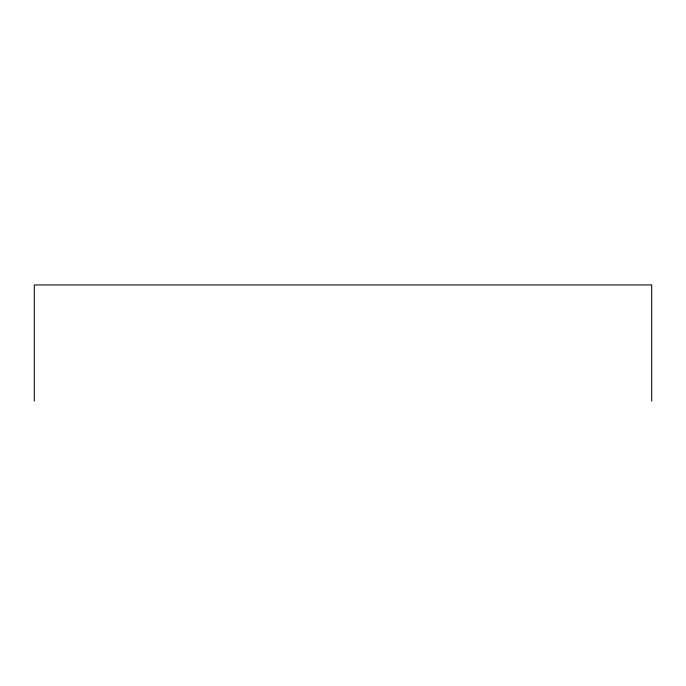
<?xml version="1.0" encoding="UTF-8"?>
<svg xmlns="http://www.w3.org/2000/svg" width="686" height="686" viewBox="0 0 686 686"><rect width="100%" height="100%" fill="white"/><g stroke="black" fill="none" stroke-linecap="round" stroke-linejoin="round"><path stroke-width="1.03" d="M651.7 401.061L651.7 284.939L34.3 284.939L34.3 401.061"/></g></svg>
